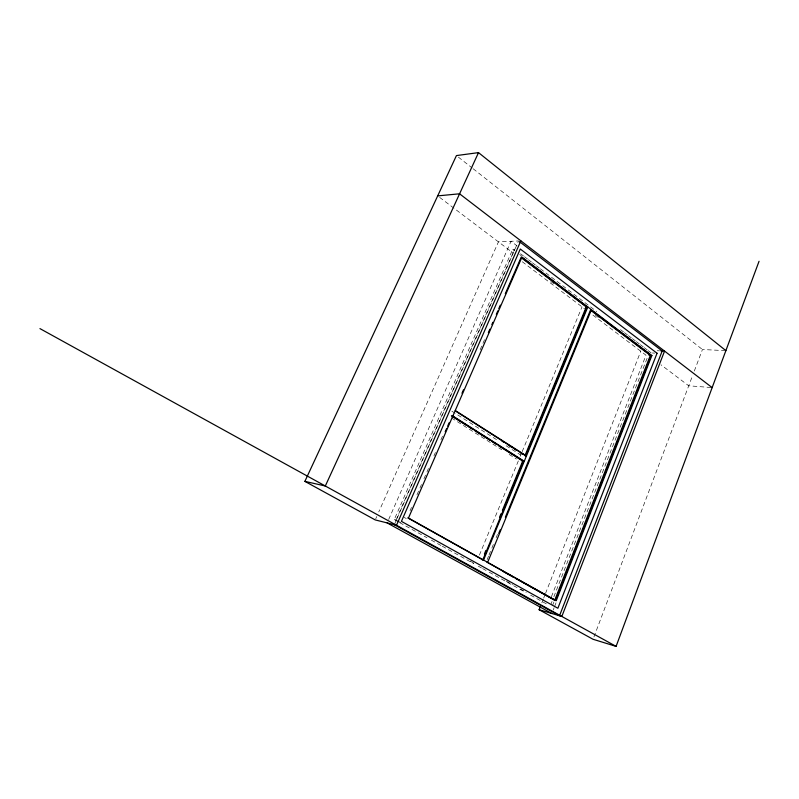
<?xml version="1.0" encoding="UTF-8"?>
<svg xmlns="http://www.w3.org/2000/svg" width="799" height="799" viewBox="0 0 799 799"><rect width="100%" height="100%" fill="white"/><g stroke="black" fill="none" stroke-linecap="round" stroke-linejoin="round"><path stroke-width="0.6" stroke-dasharray="4 3" d="M593.927 636.953L692.583 375.58M694.301 371.056L702.441 349.523L724.663 350.591M551.14 603.714L552.049 601.387M553.867 596.743L648.329 355.146M552.588 605.422L553.947 601.957M553.218 610.027L554.126 607.709M554.576 606.551L556.384 601.917M551.41 596.773L646.011 355.195L591.56 314.067M541.842 602.756L543.22 599.28M543.67 598.121L545.038 594.636M545.497 593.477L640.848 351.071M487.11 559.65L488.529 556.194M488.998 555.045L491.365 549.283M491.844 548.134L494.211 542.371M496.099 537.767L497.527 534.311M479.39 555.135L518.351 460.883M520.259 456.289L521.677 452.843M522.156 451.695L582.032 306.876M410.007 510.831L411.505 507.395M416.978 494.811L419.475 489.088M419.974 487.939L421.473 484.504M423.959 478.781L426.446 473.068M426.946 471.919L428.444 468.484M433.927 455.899L435.425 452.464M440.898 439.869L443.395 434.147M480.149 349.732L485.622 337.158M396.024 520.039L514.606 249.228M394.326 524.713L518.571 240.938L498.436 241.857L378.766 511.939M388.664 519.5L511.02 241.278L516.953 245.802M398.601 522.017L394.237 519.6L512.728 249.298L514.886 249.218M375.74 518.781L376.748 516.494M657.217 350.721L659.664 350.851M652.354 352.988L654.701 353.118M710.92 387.515L688.728 385.787L660.943 364.763M394.237 519.6L396.634 520.189M397.113 520.648L402.576 523.675M470.261 561.198L474.626 563.615M506.286 581.163L512.838 584.798M520.479 589.033L523.754 590.851M399.69 522.626L426.966 537.737M431.33 540.154L441.148 545.587M442.237 546.196L473.877 563.724M478.231 566.141L481.507 567.959M482.596 568.558L488.059 571.585M489.148 572.184L526.231 592.738M530.596 595.155L548.054 604.823M404.134 517.352L406.301 518.561M451.505 417.967L501.802 449.767M509.143 454.411L516.474 459.045M451.805 411.165L498.826 441.088M506.137 445.742L520.768 455.05M522.256 261.732L584.628 308.833M512.728 249.298L514.706 250.806M519.66 254.551L521.637 256.05M439.63 197.383L513.088 252.943M550.791 281.458L553.767 283.715M595.445 315.235L598.421 317.483M520.549 253.742L523.515 255.99M524.504 256.749L527.47 258.996M528.459 259.755L531.435 262.002M532.424 262.761L535.39 265.008M536.379 265.757L539.345 268.015M540.344 268.764L596.753 311.6M620.503 329.637L623.47 331.885M624.458 332.634L627.425 334.891M628.414 335.64L631.39 337.897M632.379 338.646L635.345 340.903M636.334 341.652L639.3 343.91M640.299 344.659L643.265 346.916M644.254 347.665L647.22 349.922M648.209 350.671L651.185 352.928M458.396 157.133L472.119 167.95M473.098 168.719L702.441 349.523"/><path stroke-width="1.2" d="M540.474 606.241L539.105 609.717L593.048 639.27L616.089 646.381L759.05 261.273M505.377 517.193L590.641 309.682L651.095 355.475L555.475 600.498L554.706 600.289L650.306 355.425L590.861 310.421M651.874 355.515L556.244 600.718L408.469 518.052L521.987 257.078L651.874 355.515L649.527 355.385M487.66 562.356L591.42 309.692M484.424 553.927L485.852 550.491M499.555 517.233L500.983 513.797M502.401 510.351L522.726 461.043L498.596 445.752M482.067 559.67L482.816 559.859L523.485 461.163L452.104 415.929M521.457 257.867L586.266 306.936L524.933 455.7L525.692 455.82L587.045 306.956L521.228 257.098L505.298 293.712M483.565 560.059L587.814 306.966L585.497 306.926M498.756 533.332L500.174 529.877M445.203 431.79L446.681 428.394M447.67 426.127L449.148 422.731M461.972 393.258L463.47 389.822M488.369 332.614L489.857 329.178M491.854 324.604L492.843 322.317M496.329 314.307L497.827 310.871M498.826 308.584L500.314 305.158M520.848 240.829L396.494 525.263L375.23 519.919L304.878 481.368L456.439 155.585L478.511 152.619L725.901 350.651M478.511 152.619L325.313 486.002L304.878 481.368M437.662 195.895L459.565 193.797L712.149 387.615M660.883 350.911L664.558 351.101L561.827 616.448L539.105 609.717M521.977 460.923L524.254 461.283L452.843 416.029M394.326 524.713L559.51 615.769L662.191 350.981L519.56 241.698M387.165 522.916L551.869 613.502M39.95 328.609L616.089 646.381M407.74 517.872L482.816 559.859M486.911 562.156L555.475 600.498M502.481 571.085L513.357 577.168M515.535 578.386L554.706 600.289M451.365 415.84L466.057 425.148M468.154 426.476L472.359 429.133M474.456 430.461L490.196 440.429M492.294 441.767L496.489 444.424M455.25 410.506L526.451 455.939M455.55 411.086L525.692 455.82M501.902 441.028L503.999 442.356M508.184 445.023L512.369 447.7M514.466 449.028L516.554 450.366M520.748 453.033L522.836 454.371M657.048 353.238L557.882 608.249L401.428 521.367L520.279 249.018L657.048 353.238"/></g></svg>
